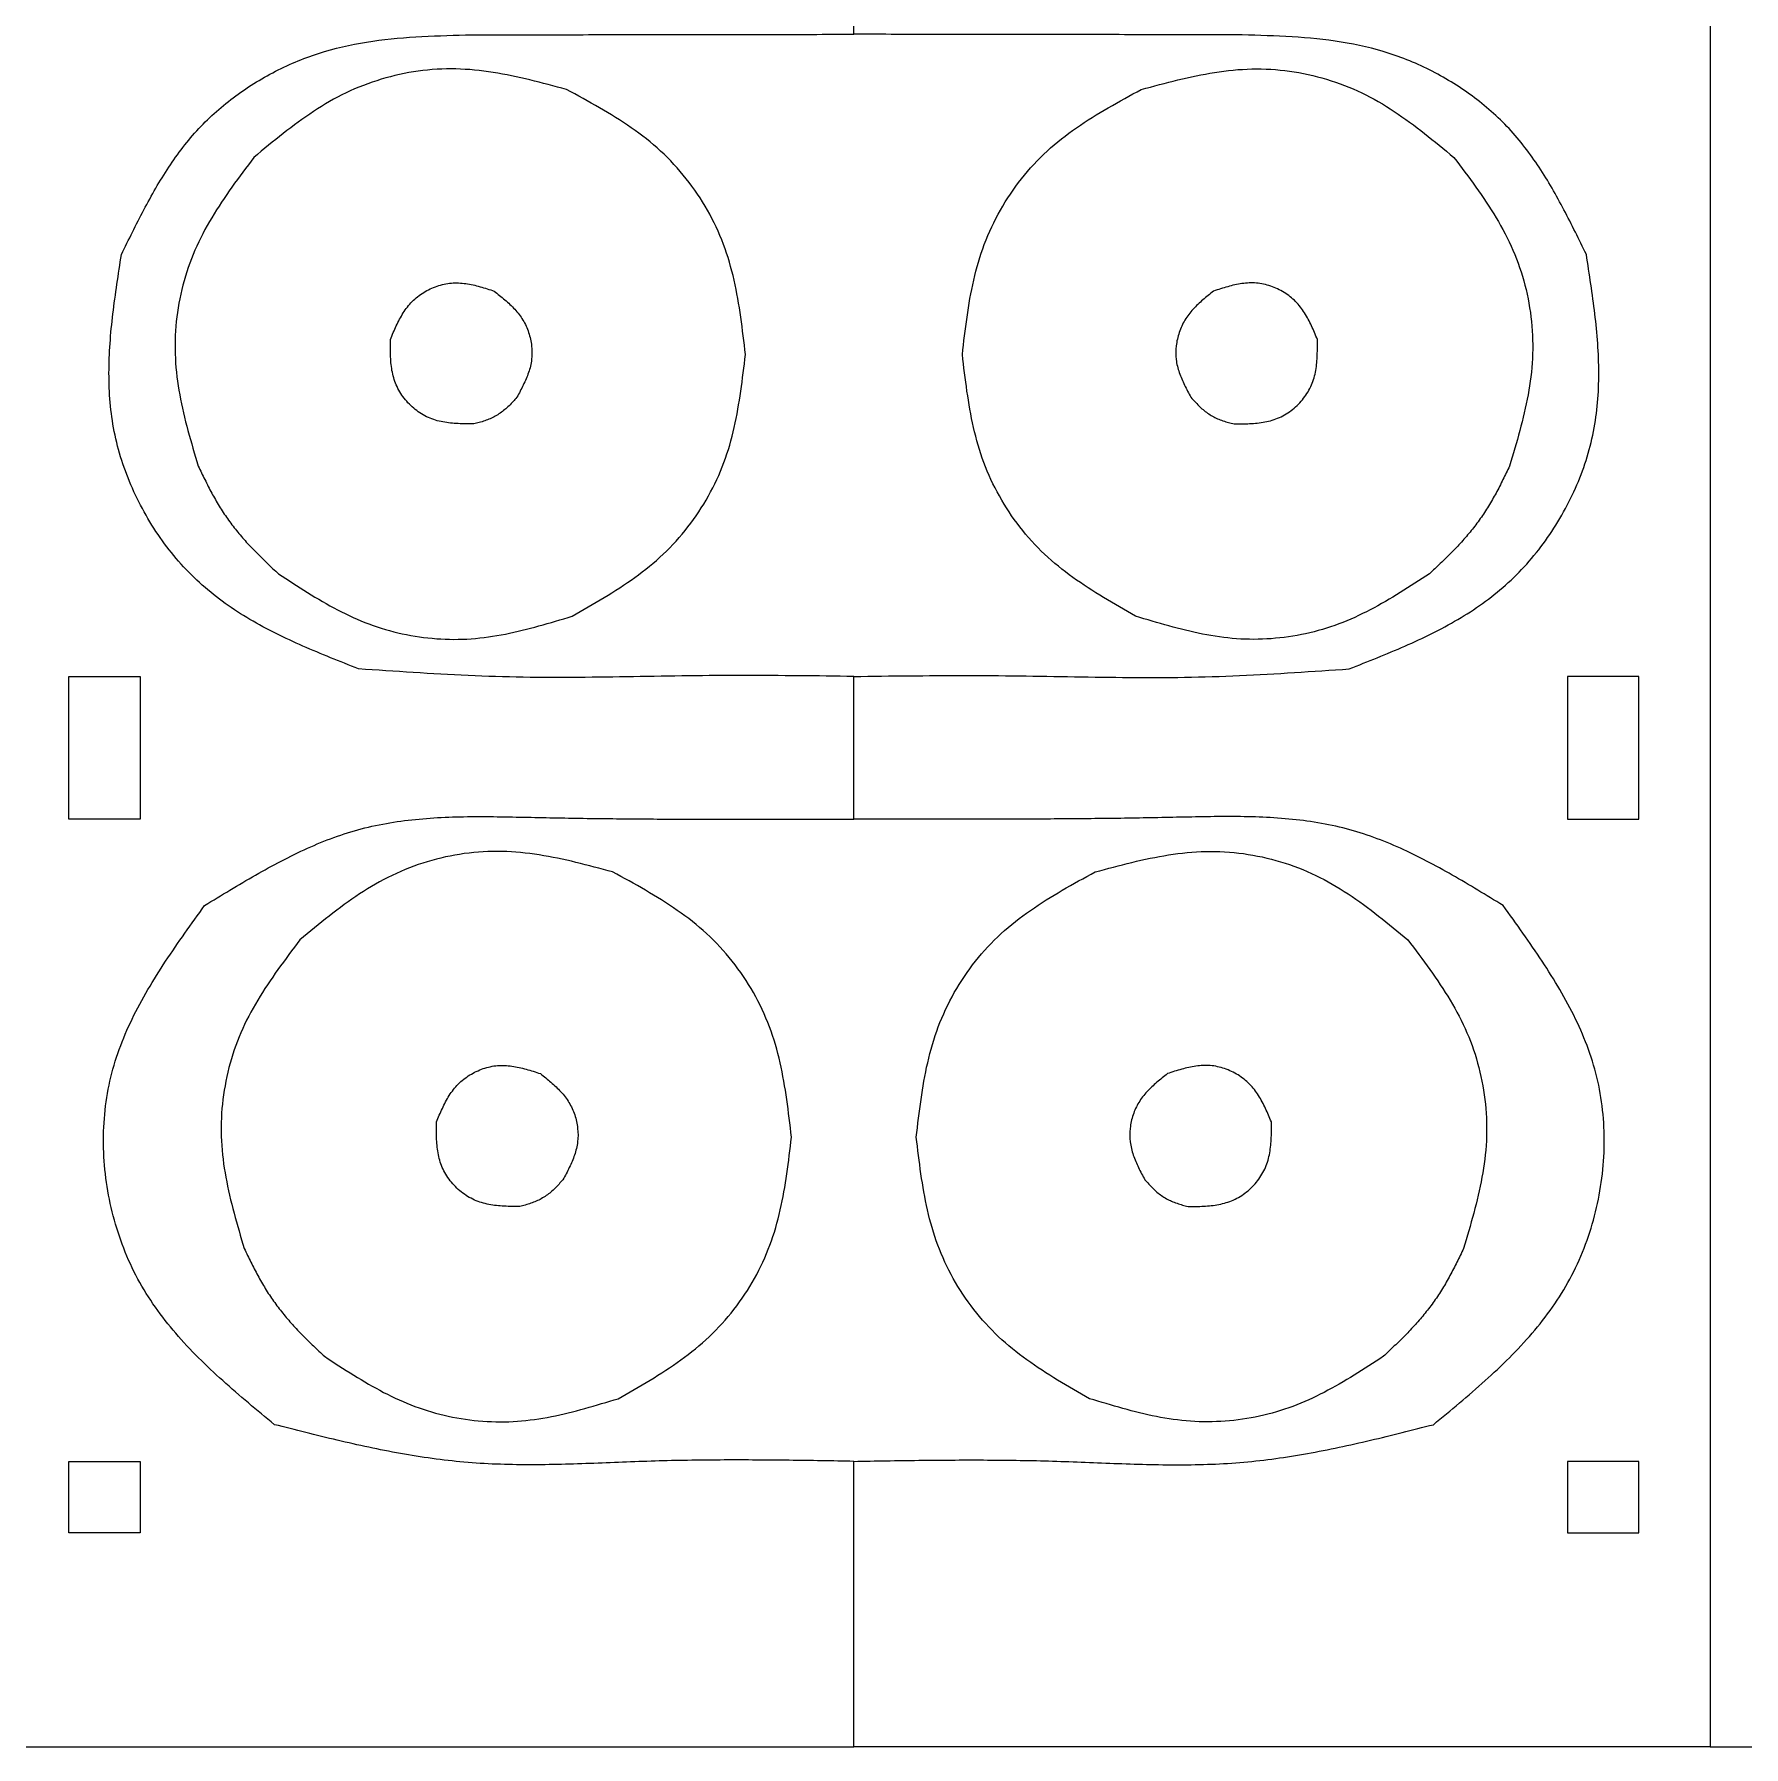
# Model space of a CAD drawing. Extents: x -185 to 480, y 0 to 407.
# Drawn here: x 122.6 to 242.3, y 0.1 to 120.1 of the extents above; entities that cross this region are included whole.
import ezdxf

# ---------------------------------------------------------------- set-up
doc = ezdxf.new("R2010")
doc.units = 0
doc.layers.add('LAYER_1', color=7, linetype='CONTINUOUS')

msp = doc.modelspace()

# ---------------------------------------------------------------- linework, layer by layer
at = {"layer": 'LAYER_1', "color": 7}
for p, q in [((153.36, 92.83), (153.36, 92.83)), ((206.64, 92.83), (206.64, 92.83)), ((139.68, 82.33), (139.68, 82.33)), ((220.32, 82.33), (220.32, 82.33)), ((156.59, 38), (156.59, 38)), ((203.41, 38), (203.41, 38)), ((142.9, 27.5), (142.9, 27.5)), ((217.1, 27.5), (217.1, 27.5))]:
    msp.add_line(p, q, dxfattribs=at)
for points, knots in [([(240, 250.14), (240, 240.88), (240, 222.36), (240, 194.59), (240, 166.81), (240, 139.03), (240, 111.25), (240, 83.47), (240, 55.7), (240, 27.92), (240, 9.4), (240, 0.14)], [0, 0, 0, 0, 27.777778, 55.555555, 83.333333, 111.111111, 138.88889, 166.666669, 194.444445, 222.222223, 250.000002, 250.000002, 250.000002, 250.000002]), ([(180, 120.14), (180, 120.51), (180, 121.25), (180, 122.36), (180, 123.47), (180, 124.59), (180, 125.7), (180, 126.81), (180, 127.92), (180, 129.03), (180, 129.77), (180, 130.14)], [0, 0, 0, 0, 1.111704, 2.223409, 3.335113, 4.446818, 5.558524, 6.670229, 7.781933, 8.893638, 10.005342, 10.005342, 10.005342, 10.005342]), ([(128.68, 104.71), (129.19, 105.75), (130.21, 107.84), (131.92, 110.85), (134.02, 113.61), (136.64, 115.91), (139.62, 117.73), (142.87, 119.02), (146.28, 119.73), (149.74, 120.02), (152.06, 120.07), (153.22, 120.1)], [0, 0, 0, 0, 3.495068, 6.953724, 10.383977, 13.844255, 17.338008, 20.816194, 24.273012, 27.740507, 31.231576, 31.231576, 31.231576, 31.231576]), ([(153.22, 120.1), (154.21, 120.1), (156.2, 120.11), (159.17, 120.11), (162.15, 120.11), (165.12, 120.12), (168.1, 120.12), (171.07, 120.13), (174.05, 120.13), (177.02, 120.13), (179.01, 120.14), (180, 120.14)], [0, 0, 0, 0, 2.975433, 5.950866, 8.926299, 11.901731, 14.877163, 17.852595, 20.828027, 23.803461, 26.778894, 26.778894, 26.778894, 26.778894]), ([(206.78, 120.1), (205.79, 120.1), (203.8, 120.11), (200.83, 120.11), (197.85, 120.11), (194.88, 120.12), (191.9, 120.12), (188.93, 120.13), (185.95, 120.13), (182.98, 120.13), (180.99, 120.14), (180, 120.14)], [0, 0, 0, 0, 2.975433, 5.950866, 8.926299, 11.90173, 14.877163, 17.852595, 20.828027, 23.803461, 26.778894, 26.778894, 26.778894, 26.778894]), ([(231.32, 104.71), (230.81, 105.75), (229.79, 107.84), (228.08, 110.85), (225.98, 113.61), (223.36, 115.91), (220.38, 117.73), (217.13, 119.02), (213.72, 119.73), (210.26, 120.02), (207.94, 120.07), (206.78, 120.1)], [0, 0, 0, 0, 3.495068, 6.953724, 10.383977, 13.844255, 17.338008, 20.816194, 24.273012, 27.740507, 31.231576, 31.231576, 31.231576, 31.231576]), ([(159.87, 116.27), (159.01, 116.5), (157.31, 116.96), (154.74, 117.51), (152.11, 117.78), (149.46, 117.62), (146.87, 117.05), (144.39, 116.1), (142.11, 114.77), (140, 113.2), (138.64, 112.08), (137.96, 111.51)], [0, 0, 0, 0, 2.647411, 5.277963, 7.897918, 10.541063, 13.19816, 15.841215, 18.460833, 21.091132, 23.738351, 23.738351, 23.738351, 23.738351]), ([(200.13, 116.27), (200.99, 116.5), (202.69, 116.96), (205.26, 117.51), (207.89, 117.78), (210.54, 117.62), (213.13, 117.05), (215.61, 116.1), (217.89, 114.77), (220, 113.2), (221.36, 112.08), (222.04, 111.51)], [0, 0, 0, 0, 2.647412, 5.277963, 7.897919, 10.541063, 13.198161, 15.841215, 18.460833, 21.091133, 23.738352, 23.738352, 23.738352, 23.738352]), ([(172.4, 97.69), (172.3, 98.57), (172.1, 100.32), (171.65, 102.91), (170.93, 105.45), (169.79, 107.85), (168.31, 110.06), (166.51, 112), (164.43, 113.63), (162.18, 115.01), (160.64, 115.85), (159.87, 116.27)], [0, 0, 0, 0, 2.647597, 5.27841, 7.898723, 10.541857, 13.198841, 15.841702, 18.461519, 21.092103, 23.739666, 23.739666, 23.739666, 23.739666]), ([(187.6, 97.69), (187.7, 98.57), (187.9, 100.32), (188.35, 102.91), (189.07, 105.45), (190.21, 107.85), (191.69, 110.06), (193.49, 112), (195.57, 113.63), (197.82, 115.01), (199.36, 115.85), (200.13, 116.27)], [0, 0, 0, 0, 2.647597, 5.27841, 7.898723, 10.541857, 13.198841, 15.841701, 18.461518, 21.092102, 23.739665, 23.739665, 23.739665, 23.739665]), ([(137.96, 111.51), (137.44, 110.82), (136.41, 109.45), (134.97, 107.31), (133.76, 105.03), (132.92, 102.57), (132.46, 100.02), (132.39, 97.42), (132.72, 94.86), (133.32, 92.36), (133.81, 90.71), (134.06, 89.88)], [0, 0, 0, 0, 2.58964, 5.163371, 7.72698, 10.311706, 12.909722, 15.494986, 18.059136, 20.632873, 23.222125, 23.222125, 23.222125, 23.222125]), ([(222.04, 111.51), (222.56, 110.82), (223.59, 109.45), (225.03, 107.31), (226.24, 105.03), (227.08, 102.57), (227.54, 100.02), (227.61, 97.42), (227.28, 94.86), (226.68, 92.36), (226.19, 90.71), (225.94, 89.88)], [0, 0, 0, 0, 2.58964, 5.163371, 7.72698, 10.311706, 12.909722, 15.494986, 18.059135, 20.632872, 23.222125, 23.222125, 23.222125, 23.222125]), ([(145.29, 75.67), (143.98, 76.19), (141.39, 77.21), (137.64, 79.03), (134.22, 81.43), (131.42, 84.58), (129.32, 88.25), (128.02, 92.25), (127.7, 96.42), (128.03, 100.57), (128.47, 103.32), (128.68, 104.71)], [0, 0, 0, 0, 4.208447, 8.360195, 12.473432, 16.657146, 20.886985, 25.06909, 29.179233, 33.329443, 37.53745, 37.53745, 37.53745, 37.53745]), ([(214.71, 75.67), (216.02, 76.19), (218.61, 77.21), (222.36, 79.03), (225.78, 81.43), (228.58, 84.58), (230.68, 88.25), (231.98, 92.25), (232.3, 96.42), (231.97, 100.57), (231.53, 103.32), (231.32, 104.71)], [0, 0, 0, 0, 4.208446, 8.360195, 12.473431, 16.657146, 20.886985, 25.069089, 29.179232, 33.329443, 37.537449, 37.537449, 37.537449, 37.537449]), ([(147.52, 98.76), (147.66, 99.07), (147.92, 99.71), (148.4, 100.62), (149.02, 101.44), (149.84, 102.08), (150.78, 102.52), (151.79, 102.75), (152.82, 102.7), (153.82, 102.46), (154.47, 102.25), (154.8, 102.14)], [0, 0, 0, 0, 1.037911, 2.059862, 3.071689, 4.103786, 5.147883, 6.175171, 7.180854, 8.201408, 9.241287, 9.241287, 9.241287, 9.241287]), ([(154.8, 102.14), (155.05, 101.94), (155.55, 101.54), (156.25, 100.89), (156.84, 100.13), (157.24, 99.26), (157.45, 98.31), (157.46, 97.35), (157.23, 96.42), (156.84, 95.55), (156.54, 94.99), (156.39, 94.7)], [0, 0, 0, 0, 0.964528, 1.916491, 2.860801, 3.818207, 4.784899, 5.738039, 6.677911, 7.629709, 8.597147, 8.597147, 8.597147, 8.597147]), ([(205.2, 102.14), (204.95, 101.94), (204.45, 101.54), (203.75, 100.89), (203.16, 100.13), (202.76, 99.26), (202.55, 98.31), (202.54, 97.35), (202.77, 96.42), (203.16, 95.55), (203.46, 94.99), (203.61, 94.7)], [0, 0, 0, 0, 0.964528, 1.916491, 2.860801, 3.818206, 4.784899, 5.738039, 6.677911, 7.629709, 8.597147, 8.597147, 8.597147, 8.597147]), ([(212.48, 98.76), (212.34, 99.07), (212.08, 99.71), (211.6, 100.62), (210.98, 101.44), (210.16, 102.08), (209.22, 102.52), (208.21, 102.75), (207.18, 102.7), (206.18, 102.46), (205.53, 102.25), (205.2, 102.14)], [0, 0, 0, 0, 1.03791, 2.059861, 3.07169, 4.103786, 5.147883, 6.175171, 7.180854, 8.201408, 9.241288, 9.241288, 9.241288, 9.241288]), ([(153.36, 92.83), (153, 92.83), (152.28, 92.84), (151.2, 92.94), (150.16, 93.24), (149.23, 93.82), (148.46, 94.61), (147.89, 95.54), (147.6, 96.59), (147.52, 97.67), (147.52, 98.39), (147.52, 98.76)], [0, 0, 0, 0, 1.094617, 2.16826, 3.226743, 4.313941, 5.418451, 6.505884, 7.566021, 8.641147, 9.737165, 9.737165, 9.737165, 9.737165]), ([(206.64, 92.83), (207, 92.83), (207.72, 92.84), (208.8, 92.94), (209.84, 93.24), (210.77, 93.82), (211.54, 94.61), (212.11, 95.54), (212.4, 96.59), (212.48, 97.67), (212.48, 98.39), (212.48, 98.76)], [0, 0, 0, 0, 1.094617, 2.168259, 3.226743, 4.313941, 5.41845, 6.505883, 7.56602, 8.641147, 9.737164, 9.737164, 9.737164, 9.737164]), ([(160.26, 79.36), (161.01, 79.79), (162.51, 80.65), (164.68, 82.04), (166.69, 83.66), (168.43, 85.58), (169.86, 87.75), (170.96, 90.1), (171.66, 92.59), (172.1, 95.13), (172.3, 96.84), (172.4, 97.69)], [0, 0, 0, 0, 2.589809, 5.163953, 7.728321, 10.313508, 12.911637, 15.496643, 18.060636, 20.634583, 23.224325, 23.224325, 23.224325, 23.224325]), ([(199.74, 79.36), (198.99, 79.79), (197.49, 80.65), (195.32, 82.04), (193.31, 83.66), (191.57, 85.58), (190.14, 87.75), (189.04, 90.1), (188.34, 92.59), (187.9, 95.13), (187.7, 96.84), (187.6, 97.69)], [0, 0, 0, 0, 2.589809, 5.163952, 7.72832, 10.313507, 12.911636, 15.496643, 18.060635, 20.634582, 23.224324, 23.224324, 23.224324, 23.224324]), ([(156.39, 94.7), (156.3, 94.6), (156.12, 94.4), (155.84, 94.11), (155.54, 93.83), (155.22, 93.59), (154.88, 93.37), (154.52, 93.19), (154.14, 93.05), (153.75, 92.93), (153.49, 92.86), (153.36, 92.83)], [0, 0, 0, 0, 0.404148, 0.807494, 1.210438, 1.61467, 2.019523, 2.423497, 2.826121, 3.229398, 3.633664, 3.633664, 3.633664, 3.633664]), ([(203.61, 94.7), (203.7, 94.6), (203.88, 94.4), (204.16, 94.11), (204.46, 93.83), (204.78, 93.59), (205.12, 93.37), (205.48, 93.19), (205.86, 93.05), (206.25, 92.93), (206.51, 92.86), (206.64, 92.83)], [0, 0, 0, 0, 0.404149, 0.807494, 1.210437, 1.61467, 2.019522, 2.423496, 2.826121, 3.229398, 3.633665, 3.633665, 3.633665, 3.633665]), ([(134.06, 89.88), (134.21, 89.56), (134.52, 88.93), (135, 87.99), (135.52, 87.07), (136.1, 86.19), (136.74, 85.35), (137.42, 84.55), (138.15, 83.79), (138.91, 83.05), (139.42, 82.57), (139.68, 82.33)], [0, 0, 0, 0, 1.056831, 2.112345, 3.1668, 4.218845, 5.272183, 6.325264, 7.380469, 8.435699, 9.491484, 9.491484, 9.491484, 9.491484]), ([(225.94, 89.88), (225.79, 89.56), (225.48, 88.93), (225, 87.99), (224.48, 87.07), (223.9, 86.19), (223.26, 85.35), (222.58, 84.55), (221.85, 83.79), (221.09, 83.05), (220.58, 82.57), (220.32, 82.33)], [0, 0, 0, 0, 1.056831, 2.112345, 3.1668, 4.218845, 5.272183, 6.325264, 7.380468, 8.4357, 9.491484, 9.491484, 9.491484, 9.491484]), ([(139.68, 82.33), (140.36, 81.89), (141.71, 81), (143.8, 79.78), (146.01, 78.76), (148.34, 78.08), (150.76, 77.73), (153.19, 77.72), (155.59, 78.07), (157.94, 78.66), (159.49, 79.13), (160.26, 79.36)], [0, 0, 0, 0, 2.432378, 4.852295, 7.264737, 9.692156, 12.129704, 14.556189, 16.966276, 19.384748, 21.816341, 21.816341, 21.816341, 21.816341]), ([(220.32, 82.33), (219.64, 81.89), (218.29, 81), (216.2, 79.78), (213.99, 78.76), (211.66, 78.08), (209.24, 77.73), (206.81, 77.72), (204.41, 78.07), (202.06, 78.66), (200.51, 79.13), (199.74, 79.36)], [0, 0, 0, 0, 2.432378, 4.852294, 7.264737, 9.692155, 12.129703, 14.556188, 16.966276, 19.384747, 21.816341, 21.816341, 21.816341, 21.816341]), ([(180, 75.14), (178.71, 75.16), (176.14, 75.19), (172.28, 75.21), (168.42, 75.19), (164.55, 75.12), (160.69, 75.06), (156.83, 75.06), (152.97, 75.19), (149.13, 75.41), (146.57, 75.58), (145.29, 75.67)], [0, 0, 0, 0, 3.860635, 7.721321, 11.58238, 15.448686, 19.314437, 23.178293, 27.02759, 30.878916, 34.731976, 34.731976, 34.731976, 34.731976]), ([(180, 75.14), (181.29, 75.16), (183.86, 75.19), (187.72, 75.21), (191.58, 75.19), (195.45, 75.12), (199.31, 75.06), (203.17, 75.06), (207.03, 75.19), (210.87, 75.41), (213.43, 75.58), (214.71, 75.67)], [0, 0, 0, 0, 3.860636, 7.721321, 11.58238, 15.448686, 19.314437, 23.178293, 27.027591, 30.878917, 34.731977, 34.731977, 34.731977, 34.731977]), ([(125, 65.14), (125, 65.51), (125, 66.25), (125, 67.36), (125, 68.47), (125, 69.59), (125, 70.7), (125, 71.81), (125, 72.92), (125, 74.03), (125, 74.77), (125, 75.14)], [0, 0, 0, 0, 1.111109, 2.222218, 3.333327, 4.444436, 5.555545, 6.666653, 7.777762, 8.888871, 9.99998, 9.99998, 9.99998, 9.99998]), ([(125, 75.14), (125.19, 75.14), (125.56, 75.14), (126.11, 75.14), (126.67, 75.14), (127.22, 75.14), (127.78, 75.14), (128.33, 75.14), (128.89, 75.14), (129.44, 75.14), (129.81, 75.14), (130, 75.14)], [0, 0, 0, 0, 0.555555, 1.111111, 1.666666, 2.222223, 2.777779, 3.333335, 3.88889, 4.444445, 5.000001, 5.000001, 5.000001, 5.000001]), ([(130, 75.14), (130, 74.77), (130, 74.03), (130, 72.92), (130, 71.81), (130, 70.7), (130, 69.59), (130, 68.47), (130, 67.36), (130, 66.25), (130, 65.51), (130, 65.14)], [0, 0, 0, 0, 1.111109, 2.222218, 3.333327, 4.444435, 5.555544, 6.666653, 7.777762, 8.888871, 9.99998, 9.99998, 9.99998, 9.99998]), ([(180, 65.14), (180, 65.51), (180, 66.25), (180, 67.36), (180, 68.47), (180, 69.59), (180, 70.7), (180, 71.81), (180, 72.92), (180, 74.03), (180, 74.77), (180, 75.14)], [0, 0, 0, 0, 1.111711, 2.223422, 3.335133, 4.446843, 5.558555, 6.670266, 7.781978, 8.893688, 10.005398, 10.005398, 10.005398, 10.005398]), ([(235, 75.14), (234.81, 75.14), (234.44, 75.14), (233.89, 75.14), (233.33, 75.14), (232.78, 75.14), (232.22, 75.14), (231.67, 75.14), (231.11, 75.14), (230.56, 75.14), (230.19, 75.14), (230, 75.14)], [0, 0, 0, 0, 0.555555, 1.111111, 1.666666, 2.222222, 2.777778, 3.333335, 3.888889, 4.444445, 5.000001, 5.000001, 5.000001, 5.000001]), ([(230, 75.14), (230, 74.77), (230, 74.03), (230, 72.92), (230, 71.81), (230, 70.7), (230, 69.59), (230, 68.47), (230, 67.36), (230, 66.25), (230, 65.51), (230, 65.14)], [0, 0, 0, 0, 1.111109, 2.222218, 3.333327, 4.444435, 5.555544, 6.666653, 7.777762, 8.888871, 9.99998, 9.99998, 9.99998, 9.99998]), ([(235, 65.14), (235, 65.51), (235, 66.25), (235, 67.36), (235, 68.47), (235, 69.59), (235, 70.7), (235, 71.81), (235, 72.92), (235, 74.03), (235, 74.77), (235, 75.14)], [0, 0, 0, 0, 1.111109, 2.222218, 3.333327, 4.444436, 5.555545, 6.666653, 7.777762, 8.888871, 9.99998, 9.99998, 9.99998, 9.99998]), ([(130, 65.14), (129.81, 65.14), (129.44, 65.14), (128.89, 65.14), (128.33, 65.14), (127.78, 65.14), (127.22, 65.14), (126.67, 65.14), (126.11, 65.14), (125.56, 65.14), (125.19, 65.14), (125, 65.14)], [0, 0, 0, 0, 0.555556, 1.111111, 1.666666, 2.222222, 2.777778, 3.333335, 3.88889, 4.444446, 5.000001, 5.000001, 5.000001, 5.000001]), ([(134.51, 59.09), (135.69, 59.81), (138.04, 61.25), (141.65, 63.17), (145.48, 64.6), (149.55, 65.24), (153.71, 65.36), (157.9, 65.25), (162.07, 65.18), (166.21, 65.15), (168.96, 65.13), (170.34, 65.13)], [0, 0, 0, 0, 4.151386, 8.240234, 12.254363, 16.35595, 20.533913, 24.748684, 28.918694, 33.054088, 37.172255, 37.172255, 37.172255, 37.172255]), ([(170.34, 65.13), (170.69, 65.13), (171.41, 65.13), (172.48, 65.13), (173.56, 65.13), (174.63, 65.13), (175.71, 65.13), (176.78, 65.13), (177.85, 65.14), (178.93, 65.14), (179.64, 65.14), (180, 65.14)], [0, 0, 0, 0, 1.07368, 2.14736, 3.221039, 4.29472, 5.3684, 6.442081, 7.515761, 8.589441, 9.66312, 9.66312, 9.66312, 9.66312]), ([(189.66, 65.13), (189.31, 65.13), (188.59, 65.13), (187.52, 65.13), (186.44, 65.13), (185.37, 65.13), (184.29, 65.13), (183.22, 65.13), (182.15, 65.14), (181.07, 65.14), (180.36, 65.14), (180, 65.14)], [0, 0, 0, 0, 1.073679, 2.147359, 3.221039, 4.29472, 5.3684, 6.442081, 7.51576, 8.58944, 9.66312, 9.66312, 9.66312, 9.66312]), ([(225.49, 59.09), (224.31, 59.81), (221.96, 61.25), (218.35, 63.17), (214.52, 64.6), (210.45, 65.24), (206.29, 65.36), (202.1, 65.25), (197.93, 65.18), (193.79, 65.15), (191.04, 65.13), (189.66, 65.13)], [0, 0, 0, 0, 4.151386, 8.240233, 12.254362, 16.355949, 20.533913, 24.748684, 28.918693, 33.054088, 37.172255, 37.172255, 37.172255, 37.172255]), ([(230, 65.14), (230.19, 65.14), (230.56, 65.14), (231.11, 65.14), (231.67, 65.14), (232.22, 65.14), (232.78, 65.14), (233.33, 65.14), (233.89, 65.14), (234.44, 65.14), (234.81, 65.14), (235, 65.14)], [0, 0, 0, 0, 0.555556, 1.111112, 1.666666, 2.222223, 2.777779, 3.333335, 3.88889, 4.444446, 5.000001, 5.000001, 5.000001, 5.000001]), ([(163.09, 61.44), (162.24, 61.67), (160.54, 62.13), (157.96, 62.68), (155.34, 62.95), (152.69, 62.79), (150.09, 62.22), (147.62, 61.27), (145.34, 59.94), (143.22, 58.37), (141.87, 57.24), (141.19, 56.68)], [0, 0, 0, 0, 2.647412, 5.277964, 7.897919, 10.541063, 13.198161, 15.841215, 18.460833, 21.091133, 23.738352, 23.738352, 23.738352, 23.738352]), ([(196.91, 61.44), (197.76, 61.67), (199.46, 62.13), (202.04, 62.68), (204.66, 62.95), (207.31, 62.79), (209.91, 62.22), (212.38, 61.27), (214.66, 59.94), (216.78, 58.37), (218.13, 57.24), (218.81, 56.68)], [0, 0, 0, 0, 2.647412, 5.277963, 7.897919, 10.541063, 13.198161, 15.841215, 18.460833, 21.091133, 23.738352, 23.738352, 23.738352, 23.738352]), ([(175.63, 42.86), (175.52, 43.74), (175.32, 45.49), (174.88, 48.08), (174.15, 50.62), (173.02, 53.02), (171.53, 55.22), (169.74, 57.17), (167.65, 58.79), (165.41, 60.18), (163.87, 61.02), (163.09, 61.44)], [0, 0, 0, 0, 2.647597, 5.27841, 7.898723, 10.541857, 13.198841, 15.841702, 18.461519, 21.092103, 23.739665, 23.739665, 23.739665, 23.739665]), ([(184.37, 42.86), (184.48, 43.74), (184.68, 45.49), (185.12, 48.08), (185.85, 50.62), (186.98, 53.02), (188.47, 55.22), (190.26, 57.17), (192.35, 58.79), (194.59, 60.18), (196.13, 61.02), (196.91, 61.44)], [0, 0, 0, 0, 2.647597, 5.27841, 7.898723, 10.541857, 13.198841, 15.841701, 18.461519, 21.092102, 23.739665, 23.739665, 23.739665, 23.739665]), ([(139.4, 22.71), (138.18, 23.72), (135.75, 25.73), (132.39, 29.01), (129.64, 32.85), (127.93, 37.31), (127.25, 42.05), (127.66, 46.8), (129.31, 51.22), (131.74, 55.24), (133.58, 57.8), (134.51, 59.09)], [0, 0, 0, 0, 4.756476, 9.437901, 14.071405, 18.813853, 23.61332, 28.333714, 32.943602, 37.62328, 42.393595, 42.393595, 42.393595, 42.393595]), ([(220.6, 22.71), (221.82, 23.72), (224.25, 25.73), (227.61, 29.01), (230.36, 32.85), (232.07, 37.31), (232.75, 42.05), (232.34, 46.8), (230.68, 51.22), (228.26, 55.24), (226.42, 57.8), (225.49, 59.09)], [0, 0, 0, 0, 4.756476, 9.437902, 14.071406, 18.813854, 23.613321, 28.333715, 32.943603, 37.623281, 42.393596, 42.393596, 42.393596, 42.393596]), ([(141.19, 56.68), (140.67, 55.99), (139.63, 54.62), (138.19, 52.48), (136.98, 50.2), (136.15, 47.74), (135.69, 45.19), (135.62, 42.59), (135.95, 40.03), (136.55, 37.53), (137.04, 35.87), (137.28, 35.05)], [0, 0, 0, 0, 2.58964, 5.163371, 7.72698, 10.311706, 12.909722, 15.494986, 18.059135, 20.632872, 23.222125, 23.222125, 23.222125, 23.222125]), ([(218.81, 56.68), (219.33, 55.99), (220.37, 54.62), (221.81, 52.48), (223.02, 50.2), (223.85, 47.74), (224.31, 45.19), (224.38, 42.59), (224.05, 40.03), (223.45, 37.53), (222.96, 35.87), (222.72, 35.05)], [0, 0, 0, 0, 2.58964, 5.163371, 7.72698, 10.311706, 12.909722, 15.494986, 18.059135, 20.632872, 23.222125, 23.222125, 23.222125, 23.222125]), ([(150.75, 43.92), (150.88, 44.24), (151.15, 44.87), (151.62, 45.79), (152.25, 46.6), (153.07, 47.25), (154.01, 47.69), (155.02, 47.92), (156.05, 47.86), (157.04, 47.63), (157.7, 47.42), (158.03, 47.31)], [0, 0, 0, 0, 1.03791, 2.059861, 3.07169, 4.103786, 5.147883, 6.17517, 7.180854, 8.201407, 9.241288, 9.241288, 9.241288, 9.241288]), ([(158.03, 47.31), (158.28, 47.11), (158.78, 46.71), (159.48, 46.06), (160.07, 45.3), (160.47, 44.43), (160.68, 43.48), (160.68, 42.52), (160.45, 41.59), (160.07, 40.72), (159.77, 40.15), (159.61, 39.87)], [0, 0, 0, 0, 0.964528, 1.91649, 2.860801, 3.818205, 4.784899, 5.738039, 6.677911, 7.629709, 8.597147, 8.597147, 8.597147, 8.597147]), ([(201.97, 47.31), (201.72, 47.11), (201.22, 46.71), (200.52, 46.06), (199.93, 45.3), (199.53, 44.43), (199.32, 43.48), (199.32, 42.52), (199.55, 41.59), (199.93, 40.72), (200.23, 40.15), (200.39, 39.87)], [0, 0, 0, 0, 0.964528, 1.91649, 2.860801, 3.818206, 4.784899, 5.738039, 6.677911, 7.629709, 8.597147, 8.597147, 8.597147, 8.597147]), ([(209.25, 43.92), (209.12, 44.24), (208.85, 44.87), (208.38, 45.79), (207.75, 46.6), (206.93, 47.25), (205.99, 47.69), (204.98, 47.92), (203.95, 47.86), (202.96, 47.63), (202.3, 47.42), (201.97, 47.31)], [0, 0, 0, 0, 1.03791, 2.059861, 3.07169, 4.103786, 5.147883, 6.175171, 7.180854, 8.201408, 9.241288, 9.241288, 9.241288, 9.241288]), ([(156.59, 38), (156.22, 38), (155.5, 38), (154.43, 38.11), (153.39, 38.41), (152.46, 38.99), (151.68, 39.77), (151.12, 40.71), (150.83, 41.76), (150.74, 42.83), (150.74, 43.56), (150.75, 43.92)], [0, 0, 0, 0, 1.094617, 2.16826, 3.226743, 4.313941, 5.418451, 6.505884, 7.566021, 8.641147, 9.737164, 9.737164, 9.737164, 9.737164]), ([(203.41, 38), (203.78, 38), (204.5, 38), (205.57, 38.11), (206.61, 38.41), (207.54, 38.99), (208.32, 39.77), (208.88, 40.71), (209.17, 41.76), (209.26, 42.83), (209.26, 43.56), (209.25, 43.92)], [0, 0, 0, 0, 1.094617, 2.16826, 3.226743, 4.313941, 5.418451, 6.505884, 7.566021, 8.641147, 9.737164, 9.737164, 9.737164, 9.737164]), ([(163.49, 24.53), (164.24, 24.96), (165.73, 25.81), (167.9, 27.21), (169.91, 28.83), (171.65, 30.75), (173.09, 32.92), (174.18, 35.27), (174.89, 37.75), (175.32, 40.29), (175.53, 42), (175.63, 42.86)], [0, 0, 0, 0, 2.589809, 5.163952, 7.72832, 10.313508, 12.911637, 15.496643, 18.060636, 20.634584, 23.224325, 23.224325, 23.224325, 23.224325]), ([(196.51, 24.53), (195.76, 24.96), (194.27, 25.81), (192.1, 27.21), (190.09, 28.83), (188.35, 30.75), (186.91, 32.92), (185.82, 35.27), (185.11, 37.75), (184.68, 40.29), (184.47, 42), (184.37, 42.86)], [0, 0, 0, 0, 2.589809, 5.163952, 7.72832, 10.313508, 12.911637, 15.496643, 18.060636, 20.634584, 23.224325, 23.224325, 23.224325, 23.224325]), ([(159.61, 39.87), (159.52, 39.77), (159.34, 39.57), (159.07, 39.28), (158.77, 39), (158.45, 38.76), (158.1, 38.54), (157.74, 38.36), (157.36, 38.22), (156.98, 38.1), (156.72, 38.03), (156.59, 38)], [0, 0, 0, 0, 0.404147, 0.807492, 1.210437, 1.61467, 2.019522, 2.423495, 2.82612, 3.229397, 3.633664, 3.633664, 3.633664, 3.633664]), ([(200.39, 39.87), (200.48, 39.77), (200.66, 39.57), (200.93, 39.28), (201.23, 39), (201.55, 38.76), (201.9, 38.54), (202.26, 38.36), (202.64, 38.22), (203.02, 38.1), (203.28, 38.03), (203.41, 38)], [0, 0, 0, 0, 0.404148, 0.807493, 1.210437, 1.61467, 2.019522, 2.423496, 2.82612, 3.229398, 3.633665, 3.633665, 3.633665, 3.633665]), ([(137.28, 35.05), (137.44, 34.73), (137.74, 34.1), (138.23, 33.16), (138.75, 32.24), (139.33, 31.36), (139.97, 30.52), (140.65, 29.72), (141.38, 28.96), (142.13, 28.22), (142.65, 27.74), (142.9, 27.5)], [0, 0, 0, 0, 1.056831, 2.112344, 3.1668, 4.218845, 5.272183, 6.325264, 7.380468, 8.4357, 9.491484, 9.491484, 9.491484, 9.491484]), ([(222.72, 35.05), (222.56, 34.73), (222.26, 34.1), (221.77, 33.16), (221.25, 32.24), (220.67, 31.36), (220.03, 30.52), (219.35, 29.72), (218.62, 28.96), (217.87, 28.22), (217.35, 27.74), (217.1, 27.5)], [0, 0, 0, 0, 1.056831, 2.112344, 3.1668, 4.218845, 5.272183, 6.325264, 7.380468, 8.4357, 9.491484, 9.491484, 9.491484, 9.491484]), ([(142.9, 27.5), (143.58, 27.05), (144.94, 26.17), (147.03, 24.94), (149.23, 23.93), (151.57, 23.25), (153.98, 22.9), (156.42, 22.89), (158.82, 23.24), (161.16, 23.83), (162.71, 24.3), (163.49, 24.53)], [0, 0, 0, 0, 2.432378, 4.852294, 7.264737, 9.692155, 12.129703, 14.556188, 16.966276, 19.384747, 21.81634, 21.81634, 21.81634, 21.81634]), ([(217.1, 27.5), (216.42, 27.05), (215.06, 26.17), (212.97, 24.94), (210.77, 23.93), (208.43, 23.25), (206.02, 22.9), (203.58, 22.89), (201.18, 23.24), (198.84, 23.83), (197.29, 24.3), (196.51, 24.53)], [0, 0, 0, 0, 2.432378, 4.852294, 7.264737, 9.692155, 12.129703, 14.556188, 16.966276, 19.384747, 21.81634, 21.81634, 21.81634, 21.81634]), ([(180, 20.14), (178.49, 20.17), (175.46, 20.22), (170.91, 20.25), (166.35, 20.19), (161.79, 19.99), (157.23, 19.85), (152.69, 20), (148.21, 20.64), (143.79, 21.59), (140.86, 22.34), (139.4, 22.71)], [0, 0, 0, 0, 4.54301, 9.089374, 13.643919, 18.221426, 22.789098, 27.332227, 31.825012, 36.343069, 40.882434, 40.882434, 40.882434, 40.882434]), ([(180, 20.14), (181.51, 20.17), (184.54, 20.22), (189.09, 20.25), (193.65, 20.19), (198.21, 19.99), (202.77, 19.85), (207.31, 20), (211.79, 20.64), (216.21, 21.59), (219.14, 22.34), (220.6, 22.71)], [0, 0, 0, 0, 4.54301, 9.089375, 13.643919, 18.221427, 22.789098, 27.332227, 31.825012, 36.343069, 40.882434, 40.882434, 40.882434, 40.882434]), ([(125, 15.14), (125, 15.33), (125, 15.7), (125, 16.25), (125, 16.81), (125, 17.36), (125, 17.92), (125, 18.47), (125, 19.03), (125, 19.59), (125, 19.96), (125, 20.14)], [0, 0, 0, 0, 0.555558, 1.111115, 1.666672, 2.22223, 2.777789, 3.333347, 3.888904, 4.444461, 5.000018, 5.000018, 5.000018, 5.000018]), ([(125, 20.14), (125.19, 20.14), (125.56, 20.14), (126.11, 20.14), (126.67, 20.14), (127.22, 20.14), (127.78, 20.14), (128.33, 20.14), (128.89, 20.14), (129.44, 20.14), (129.81, 20.14), (130, 20.14)], [0, 0, 0, 0, 0.555555, 1.111111, 1.666666, 2.222223, 2.777779, 3.333335, 3.88889, 4.444445, 5.000001, 5.000001, 5.000001, 5.000001]), ([(130, 20.14), (130, 19.96), (130, 19.59), (130, 19.03), (130, 18.47), (130, 17.92), (130, 17.36), (130, 16.81), (130, 16.25), (130, 15.7), (130, 15.33), (130, 15.14)], [0, 0, 0, 0, 0.555557, 1.111114, 1.666671, 2.222231, 2.777789, 3.333346, 3.888903, 4.44446, 5.000018, 5.000018, 5.000018, 5.000018]), ([(180, 0.14), (180, 0.88), (180, 2.36), (180, 4.59), (180, 6.81), (180, 9.03), (180, 11.25), (180, 13.48), (180, 15.7), (180, 17.92), (180, 19.4), (180, 20.14)], [0, 0, 0, 0, 2.222556, 4.445113, 6.667669, 8.890226, 11.112782, 13.335339, 15.557895, 17.780452, 20.003008, 20.003008, 20.003008, 20.003008]), ([(235, 20.14), (234.81, 20.14), (234.44, 20.14), (233.89, 20.14), (233.33, 20.14), (232.78, 20.14), (232.22, 20.14), (231.67, 20.14), (231.11, 20.14), (230.56, 20.14), (230.19, 20.14), (230, 20.14)], [0, 0, 0, 0, 0.555555, 1.111111, 1.666666, 2.222222, 2.777778, 3.333335, 3.888889, 4.444445, 5.000001, 5.000001, 5.000001, 5.000001]), ([(230, 20.14), (230, 19.96), (230, 19.59), (230, 19.03), (230, 18.47), (230, 17.92), (230, 17.36), (230, 16.81), (230, 16.25), (230, 15.7), (230, 15.33), (230, 15.14)], [0, 0, 0, 0, 0.555557, 1.111114, 1.666671, 2.222231, 2.777789, 3.333346, 3.888903, 4.44446, 5.000018, 5.000018, 5.000018, 5.000018]), ([(235, 15.14), (235, 15.33), (235, 15.7), (235, 16.25), (235, 16.81), (235, 17.36), (235, 17.92), (235, 18.47), (235, 19.03), (235, 19.59), (235, 19.96), (235, 20.14)], [0, 0, 0, 0, 0.555558, 1.111115, 1.666672, 2.22223, 2.777789, 3.333347, 3.888904, 4.444461, 5.000018, 5.000018, 5.000018, 5.000018]), ([(130, 15.14), (129.81, 15.14), (129.44, 15.14), (128.89, 15.14), (128.33, 15.14), (127.78, 15.14), (127.22, 15.14), (126.67, 15.14), (126.11, 15.14), (125.56, 15.14), (125.19, 15.14), (125, 15.14)], [0, 0, 0, 0, 0.555556, 1.111111, 1.666666, 2.222222, 2.777778, 3.333335, 3.88889, 4.444446, 5.000001, 5.000001, 5.000001, 5.000001]), ([(230, 15.14), (230.19, 15.14), (230.56, 15.14), (231.11, 15.14), (231.67, 15.14), (232.22, 15.14), (232.78, 15.14), (233.33, 15.14), (233.89, 15.14), (234.44, 15.14), (234.81, 15.14), (235, 15.14)], [0, 0, 0, 0, 0.555556, 1.111112, 1.666666, 2.222223, 2.777779, 3.333335, 3.88889, 4.444446, 5.000001, 5.000001, 5.000001, 5.000001]), ([(120, 0.14), (122.22, 0.14), (126.67, 0.14), (133.33, 0.14), (140, 0.14), (146.67, 0.14), (153.33, 0.14), (160, 0.14), (166.67, 0.14), (173.33, 0.14), (177.78, 0.14), (180, 0.14)], [0, 0, 0, 0, 6.666667, 13.333334, 19.999999, 26.666666, 33.333332, 39.999999, 46.666665, 53.333332, 59.999998, 59.999998, 59.999998, 59.999998]), ([(240, 0.14), (237.78, 0.14), (233.33, 0.14), (226.67, 0.14), (220, 0.14), (213.33, 0.14), (206.67, 0.14), (200, 0.14), (193.33, 0.14), (186.67, 0.14), (182.22, 0.14), (180, 0.14)], [0, 0, 0, 0, 6.666668, 13.333334, 20, 26.666667, 33.333333, 39.999999, 46.666666, 53.333332, 59.999999, 59.999999, 59.999999, 59.999999]), ([(240, 0.14), (242.22, 0.14), (246.67, 0.14), (253.33, 0.14), (260, 0.14), (266.67, 0.14), (273.33, 0.14), (280, 0.14), (286.67, 0.14), (293.33, 0.14), (297.78, 0.14), (300, 0.14)], [0, 0, 0, 0, 6.666667, 13.333334, 19.999999, 26.666666, 33.333332, 39.999999, 46.666665, 53.333331, 59.999998, 59.999998, 59.999998, 59.999998])]:
    msp.add_open_spline(points, degree=3, knots=knots, dxfattribs=at)

doc.saveas('drawing.dxf')
